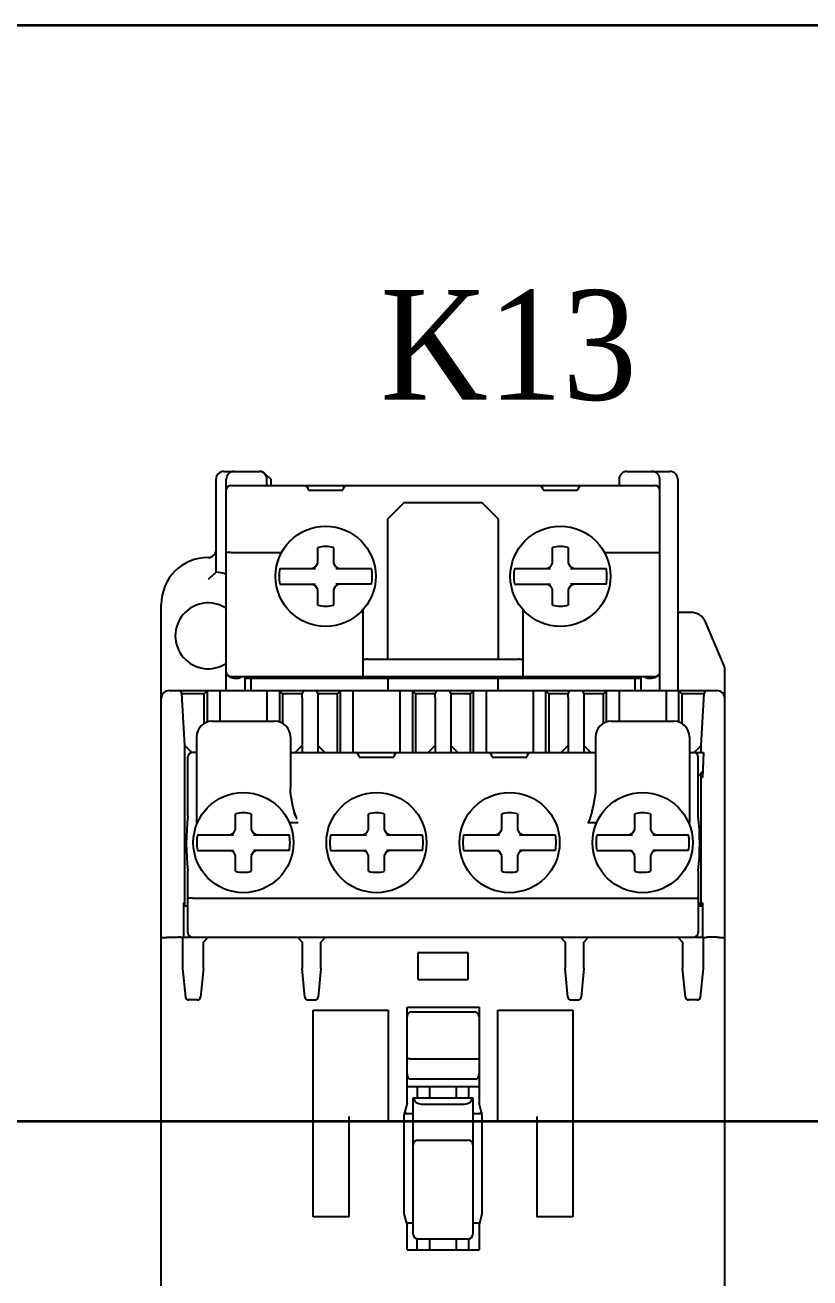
# Model space of a CAD drawing. Header units: millimetres. Extents: x 0 to 19177, y 0 to 12100.
# Drawn here: x 17057.2 to 17107.3, y 10424.9 to 10504.9 of the extents above; entities that cross this region are included whole.
import ezdxf

# ---------------------------------------------------------------- set-up
doc = ezdxf.new("R2010")
doc.units = ezdxf.units.MM
doc.header["$MEASUREMENT"] = 0
doc.layers.add('mang', color=4, linetype='Continuous')
doc.layers.add('NetDam', color=7, linetype='Continuous', lineweight=35)
doc.styles.add('HOATBF.shx', font='', dxfattribs={"width": 0.9})
doc.styles.get('HOATBF.shx').set_extended_font_data('.VnAvant')

msp = doc.modelspace()

# ---------------------------------------------------------------- linework, layer by layer
at = {"color": 7, "linetype": 'Continuous'}
for p, q in [((17069.892, 10476.375), (17072.185, 10476.375)), ((17072.539, 10476.229), (17072.892, 10475.875)), ((17095.642, 10476.375), (17098.392, 10476.375)), ((17069.392, 10469.944), (17069.392, 10475.875)), ((17070.042, 10462.375), (17070.042, 10475.875)), ((17070.342, 10475.475), (17097.442, 10475.475)), ((17072.642, 10475.475), (17072.642, 10475.875)), ((17072.892, 10475.875), (17072.892, 10475.475)), ((17095.142, 10475.875), (17095.142, 10475.475)), ((17097.742, 10462.375), (17097.742, 10475.875)), ((17098.892, 10475.875), (17098.892, 10462.375)), ((17075.292, 10475.175), (17077.492, 10475.175)), ((17090.292, 10475.175), (17092.492, 10475.175)), ((17081.392, 10474.375), (17080.342, 10473.325)), ((17086.392, 10474.375), (17081.392, 10474.375)), ((17087.442, 10473.325), (17086.392, 10474.375)), ((17080.342, 10473.325), (17080.342, 10464.375)), ((17087.442, 10464.375), (17087.442, 10473.325)), ((17070.342, 10471.206), (17073.582, 10471.206)), ((17075.892, 10470.508), (17075.892, 10471.508)), ((17076.892, 10471.508), (17076.892, 10470.508)), ((17090.892, 10470.508), (17090.892, 10471.508)), ((17091.892, 10471.508), (17091.892, 10470.508)), ((17094.202, 10471.206), (17097.442, 10471.206)), ((17075.77, 10470.297), (17075.892, 10470.508)), ((17076.892, 10470.508), (17077.014, 10470.297)), ((17090.77, 10470.297), (17090.892, 10470.508)), ((17091.892, 10470.508), (17092.014, 10470.297)), ((17073.459, 10470.175), (17075.749, 10470.175)), ((17075.559, 10470.175), (17075.77, 10470.297)), ((17077.014, 10470.297), (17077.225, 10470.175)), ((17077.036, 10470.175), (17079.326, 10470.175)), ((17088.459, 10470.175), (17090.749, 10470.175)), ((17090.559, 10470.175), (17090.77, 10470.297)), ((17092.014, 10470.297), (17092.225, 10470.175)), ((17092.036, 10470.175), (17094.326, 10470.175)), ((17073.459, 10469.175), (17075.749, 10469.175)), ((17075.77, 10469.053), (17075.559, 10469.175)), ((17075.892, 10468.842), (17075.77, 10469.053)), ((17075.892, 10467.842), (17075.892, 10468.842)), ((17077.014, 10469.053), (17076.892, 10468.842)), ((17076.892, 10468.842), (17076.892, 10467.842)), ((17077.225, 10469.175), (17077.014, 10469.053)), ((17079.326, 10469.175), (17077.036, 10469.175)), ((17088.459, 10469.175), (17090.749, 10469.175)), ((17090.77, 10469.053), (17090.559, 10469.175)), ((17090.892, 10468.842), (17090.77, 10469.053)), ((17090.892, 10467.842), (17090.892, 10468.842)), ((17092.014, 10469.053), (17091.892, 10468.842)), ((17091.892, 10468.842), (17091.892, 10467.842)), ((17092.225, 10469.175), (17092.014, 10469.053)), ((17094.326, 10469.175), (17092.036, 10469.175)), ((17080.342, 10468.725), (17080.392, 10468.725)), ((17065.892, 10401.875), (17065.892, 10467.875)), ((17078.792, 10463.275), (17078.792, 10467.558)), ((17088.992, 10467.558), (17088.992, 10463.275)), ((17099.733, 10467.375), (17098.892, 10467.375)), ((17101.852, 10463.969), (17100.652, 10466.769)), ((17079.092, 10464.375), (17088.692, 10464.375)), ((17070.342, 10463.275), (17097.442, 10463.275)), ((17071.242, 10463.275), (17071.242, 10462.375)), ((17072.642, 10463.275), (17072.642, 10463.175)), ((17072.842, 10463.275), (17072.842, 10463.175)), ((17074.842, 10463.275), (17074.842, 10463.175)), ((17076.442, 10463.275), (17076.442, 10463.175)), ((17080.392, 10462.375), (17080.392, 10463.275)), ((17087.392, 10463.275), (17087.392, 10462.375)), ((17091.342, 10463.175), (17091.342, 10463.275)), ((17092.942, 10463.275), (17092.942, 10463.175)), ((17094.942, 10463.275), (17094.942, 10463.175)), ((17095.142, 10463.175), (17095.142, 10463.275)), ((17096.542, 10462.375), (17096.542, 10463.275)), ((17101.892, 10401.875), (17101.892, 10463.772)), ((17070.542, 10463.175), (17070.742, 10463.175)), ((17071.242, 10463.175), (17096.542, 10463.175)), ((17071.642, 10462.375), (17071.642, 10463.175)), ((17096.142, 10463.175), (17096.142, 10462.375)), ((17097.042, 10463.175), (17097.242, 10463.175)), ((17066.392, 10462.375), (17101.392, 10462.375)), ((17067.392, 10458.875), (17067.203, 10462.186)), ((17068.642, 10462.175), (17067.204, 10462.175)), ((17068.642, 10462.175), (17068.842, 10462.375)), ((17068.642, 10460.291), (17068.642, 10462.175)), ((17068.842, 10460.377), (17068.842, 10462.375)), ((17069.642, 10462.375), (17069.642, 10460.425)), ((17072.642, 10462.375), (17072.642, 10460.425)), ((17073.442, 10462.375), (17073.442, 10460.377)), ((17073.442, 10462.375), (17073.642, 10462.175)), ((17073.642, 10462.175), (17073.642, 10460.291)), ((17074.892, 10462.175), (17073.642, 10462.175)), ((17074.892, 10461.938), (17074.892, 10462.175)), ((17074.892, 10461.935), (17074.892, 10458.425)), ((17075.892, 10462.175), (17075.892, 10461.938)), ((17077.142, 10462.175), (17075.892, 10462.175)), ((17075.892, 10461.935), (17075.892, 10458.425)), ((17077.142, 10462.175), (17077.342, 10462.375)), ((17077.142, 10458.425), (17077.142, 10462.175)), ((17077.342, 10458.425), (17077.342, 10462.375)), ((17078.142, 10462.375), (17078.142, 10458.425)), ((17081.142, 10462.375), (17081.142, 10458.425)), ((17081.942, 10462.375), (17081.942, 10458.425)), ((17081.942, 10462.375), (17082.142, 10462.175)), ((17082.142, 10462.175), (17082.142, 10458.425)), ((17083.392, 10462.175), (17082.142, 10462.175)), ((17083.392, 10461.938), (17083.392, 10462.175)), ((17083.392, 10461.935), (17083.392, 10458.425)), ((17084.392, 10462.175), (17084.392, 10461.938)), ((17085.642, 10462.175), (17084.392, 10462.175)), ((17084.392, 10461.935), (17084.392, 10458.425)), ((17085.642, 10462.175), (17085.842, 10462.375)), ((17085.642, 10458.425), (17085.642, 10462.175)), ((17085.842, 10458.425), (17085.842, 10462.375)), ((17086.642, 10462.375), (17086.642, 10458.425)), ((17089.642, 10462.375), (17089.642, 10458.425)), ((17090.442, 10462.375), (17090.442, 10458.425)), ((17090.442, 10462.375), (17090.642, 10462.175)), ((17090.642, 10462.175), (17090.642, 10458.425)), ((17091.892, 10462.175), (17090.642, 10462.175)), ((17091.892, 10461.938), (17091.892, 10462.175)), ((17091.892, 10461.935), (17091.892, 10458.425)), ((17092.892, 10462.175), (17092.892, 10461.938)), ((17094.142, 10462.175), (17092.892, 10462.175)), ((17092.892, 10461.935), (17092.892, 10458.425)), ((17094.142, 10462.175), (17094.342, 10462.375)), ((17094.142, 10460.291), (17094.142, 10462.175)), ((17094.342, 10460.377), (17094.342, 10462.375)), ((17095.142, 10462.375), (17095.142, 10460.425)), ((17098.142, 10462.375), (17098.142, 10460.425)), ((17098.942, 10462.375), (17098.942, 10460.377)), ((17098.942, 10462.375), (17099.142, 10462.175)), ((17099.142, 10462.175), (17099.142, 10460.291)), ((17100.581, 10462.175), (17099.142, 10462.175)), ((17100.392, 10458.875), (17100.582, 10462.186)), ((17069.142, 10460.425), (17073.142, 10460.425)), ((17094.642, 10460.425), (17098.642, 10460.425)), ((17068.142, 10459.425), (17068.142, 10453.942)), ((17074.142, 10459.425), (17074.142, 10456.179)), ((17093.642, 10459.425), (17093.642, 10456.179)), ((17099.642, 10459.425), (17099.642, 10453.942)), ((17067.392, 10448.625), (17067.392, 10458.875)), ((17067.846, 10458.421), (17067.392, 10458.875)), ((17068.142, 10458.425), (17067.892, 10458.425)), ((17074.142, 10458.425), (17093.642, 10458.425)), ((17074.892, 10458.875), (17074.442, 10458.425)), ((17076.342, 10458.425), (17075.892, 10458.875)), ((17083.392, 10458.875), (17082.942, 10458.425)), ((17084.842, 10458.425), (17084.392, 10458.875)), ((17091.892, 10458.875), (17091.442, 10458.425)), ((17093.342, 10458.425), (17092.892, 10458.875)), ((17099.642, 10458.425), (17099.892, 10458.425)), ((17100.392, 10458.875), (17099.942, 10458.425)), ((17100.005, 10458.425), (17100.522, 10458.425)), ((17100.392, 10458.425), (17100.392, 10458.875)), ((17100.522, 10458.425), (17100.464, 10456.825)), ((17067.592, 10454.375), (17067.592, 10458.125)), ((17078.542, 10458.125), (17080.742, 10458.125)), ((17087.042, 10458.125), (17089.242, 10458.125)), ((17100.192, 10454.375), (17100.192, 10458.125)), ((17100.192, 10456.925), (17100.478, 10457.211)), ((17100.392, 10448.625), (17100.392, 10457.125)), ((17100.393, 10456.825), (17100.404, 10457.137)), ((17100.464, 10456.825), (17100.393, 10456.825)), ((17070.642, 10453.508), (17070.642, 10454.508)), ((17071.642, 10454.508), (17071.642, 10453.508)), ((17079.142, 10453.508), (17079.142, 10454.508)), ((17080.142, 10454.508), (17080.142, 10453.508)), ((17087.642, 10453.508), (17087.642, 10454.508)), ((17088.642, 10454.508), (17088.642, 10453.508)), ((17096.142, 10453.508), (17096.142, 10454.508)), ((17097.142, 10454.508), (17097.142, 10453.508)), ((17068.142, 10453.992), (17068.226, 10453.992)), ((17074.642, 10453.942), (17074.059, 10453.942)), ((17093.726, 10453.942), (17093.142, 10453.942)), ((17099.559, 10453.992), (17099.642, 10453.992)), ((17068.209, 10453.175), (17070.499, 10453.175)), ((17070.309, 10453.175), (17070.52, 10453.297)), ((17070.52, 10453.297), (17070.642, 10453.508)), ((17071.642, 10453.508), (17071.764, 10453.297)), ((17071.764, 10453.297), (17071.975, 10453.175)), ((17071.786, 10453.175), (17074.076, 10453.175)), ((17076.709, 10453.175), (17078.999, 10453.175)), ((17078.809, 10453.175), (17079.02, 10453.297)), ((17079.02, 10453.297), (17079.142, 10453.508)), ((17080.142, 10453.508), (17080.264, 10453.297)), ((17080.264, 10453.297), (17080.475, 10453.175)), ((17080.286, 10453.175), (17082.576, 10453.175)), ((17085.209, 10453.175), (17087.499, 10453.175)), ((17087.309, 10453.175), (17087.52, 10453.297)), ((17087.52, 10453.297), (17087.642, 10453.508)), ((17088.642, 10453.508), (17088.764, 10453.297)), ((17088.764, 10453.297), (17088.975, 10453.175)), ((17088.786, 10453.175), (17091.076, 10453.175)), ((17093.709, 10453.175), (17095.999, 10453.175)), ((17095.809, 10453.175), (17096.02, 10453.297)), ((17096.02, 10453.297), (17096.142, 10453.508)), ((17097.142, 10453.508), (17097.264, 10453.297)), ((17097.264, 10453.297), (17097.475, 10453.175)), ((17097.286, 10453.175), (17099.576, 10453.175)), ((17068.209, 10452.175), (17070.499, 10452.175)), ((17070.52, 10452.053), (17070.309, 10452.175)), ((17070.642, 10451.842), (17070.52, 10452.053)), ((17071.764, 10452.053), (17071.642, 10451.842)), ((17071.975, 10452.175), (17071.764, 10452.053)), ((17074.076, 10452.175), (17071.786, 10452.175)), ((17076.709, 10452.175), (17078.999, 10452.175)), ((17079.02, 10452.053), (17078.809, 10452.175)), ((17079.142, 10451.842), (17079.02, 10452.053)), ((17080.264, 10452.053), (17080.142, 10451.842)), ((17080.475, 10452.175), (17080.264, 10452.053)), ((17082.576, 10452.175), (17080.286, 10452.175)), ((17085.209, 10452.175), (17087.499, 10452.175)), ((17087.52, 10452.053), (17087.309, 10452.175)), ((17087.642, 10451.842), (17087.52, 10452.053)), ((17088.764, 10452.053), (17088.642, 10451.842)), ((17088.975, 10452.175), (17088.764, 10452.053)), ((17091.076, 10452.175), (17088.786, 10452.175)), ((17093.709, 10452.175), (17095.999, 10452.175)), ((17096.02, 10452.053), (17095.809, 10452.175)), ((17096.142, 10451.842), (17096.02, 10452.053)), ((17097.264, 10452.053), (17097.142, 10451.842)), ((17097.475, 10452.175), (17097.264, 10452.053)), ((17099.576, 10452.175), (17097.286, 10452.175)), ((17070.642, 10450.842), (17070.642, 10451.842)), ((17071.642, 10451.842), (17071.642, 10450.842)), ((17079.142, 10450.842), (17079.142, 10451.842)), ((17080.142, 10451.842), (17080.142, 10450.842)), ((17087.642, 10450.842), (17087.642, 10451.842)), ((17088.642, 10451.842), (17088.642, 10450.842)), ((17096.142, 10450.842), (17096.142, 10451.842)), ((17097.142, 10451.842), (17097.142, 10450.842)), ((17067.592, 10446.925), (17067.592, 10450.875)), ((17100.192, 10450.875), (17100.192, 10446.925)), ((17067.309, 10448.825), (17067.32, 10446.625)), ((17067.392, 10448.825), (17067.309, 10448.825)), ((17067.892, 10449.125), (17099.892, 10449.125)), ((17100.192, 10448.675), (17100.392, 10448.875)), ((17100.392, 10448.825), (17100.475, 10448.825)), ((17100.475, 10448.825), (17100.464, 10446.625)), ((17067.31, 10448.625), (17067.592, 10448.625)), ((17100.192, 10448.625), (17100.474, 10448.625)), ((17066.392, 10446.625), (17067.003, 10446.625)), ((17067.249, 10446.625), (17067.259, 10444.625)), ((17067.249, 10446.625), (17100.535, 10446.625)), ((17068.592, 10446.325), (17068.892, 10446.625)), ((17074.592, 10446.625), (17074.892, 10446.325)), ((17076.092, 10446.325), (17076.392, 10446.625)), ((17091.392, 10446.625), (17091.692, 10446.325)), ((17092.892, 10446.325), (17093.192, 10446.625)), ((17098.892, 10446.625), (17099.192, 10446.325)), ((17100.525, 10444.625), (17100.535, 10446.625)), ((17101.392, 10446.625), (17100.781, 10446.625)), ((17068.592, 10444.625), (17068.592, 10446.325)), ((17074.892, 10446.325), (17074.892, 10444.625)), ((17076.092, 10444.625), (17076.092, 10446.325)), ((17082.292, 10445.625), (17082.292, 10443.925)), ((17085.492, 10445.625), (17082.292, 10445.625)), ((17085.492, 10443.925), (17085.492, 10445.625)), ((17091.692, 10446.325), (17091.692, 10444.625)), ((17092.892, 10444.625), (17092.892, 10446.325)), ((17099.192, 10446.325), (17099.192, 10444.625)), ((17067.259, 10444.625), (17067.213, 10444.625)), ((17067.259, 10444.625), (17067.451, 10442.804)), ((17068.592, 10444.625), (17068.41, 10442.805)), ((17075.074, 10442.805), (17074.892, 10444.625)), ((17076.092, 10444.625), (17075.91, 10442.805)), ((17091.874, 10442.805), (17091.692, 10444.625)), ((17092.892, 10444.625), (17092.71, 10442.805)), ((17099.374, 10442.805), (17099.192, 10444.625)), ((17100.334, 10442.804), (17100.525, 10444.625)), ((17100.572, 10444.625), (17100.525, 10444.625)), ((17082.292, 10443.925), (17085.492, 10443.925)), ((17068.211, 10442.625), (17067.55, 10442.625)), ((17075.273, 10442.625), (17075.711, 10442.625)), ((17092.073, 10442.625), (17092.511, 10442.625)), ((17100.235, 10442.625), (17099.573, 10442.625)), ((17075.592, 10428.775), (17075.592, 10441.975)), ((17075.592, 10441.975), (17080.392, 10441.975)), ((17080.392, 10441.975), (17080.392, 10434.875)), ((17081.592, 10436.025), (17081.592, 10442.175)), ((17081.592, 10442.175), (17086.192, 10442.175)), ((17081.892, 10441.875), (17085.892, 10441.875)), ((17086.192, 10442.175), (17086.192, 10436.025)), ((17087.392, 10434.875), (17087.392, 10441.975)), ((17087.392, 10441.975), (17092.192, 10441.975)), ((17092.192, 10441.975), (17092.192, 10428.775)), ((17081.792, 10438.875), (17085.992, 10438.875)), ((17086.192, 10437.075), (17081.592, 10437.075)), ((17085.992, 10437.575), (17081.792, 10437.575)), ((17082.242, 10437.075), (17082.242, 10436.375)), ((17083.042, 10436.375), (17083.042, 10437.075)), ((17084.742, 10437.075), (17084.742, 10436.375)), ((17085.542, 10436.375), (17085.542, 10437.075)), ((17081.592, 10436.025), (17081.392, 10435.275)), ((17081.992, 10427.675), (17081.992, 10436.375)), ((17081.992, 10436.375), (17085.792, 10436.375)), ((17085.792, 10436.375), (17085.792, 10427.675)), ((17086.392, 10435.275), (17086.192, 10436.025)), ((17081.392, 10435.275), (17081.392, 10428.975)), ((17081.419, 10435.375), (17081.942, 10435.375)), ((17081.442, 10435.462), (17081.442, 10435.375)), ((17081.542, 10435.375), (17081.445, 10435.472)), ((17082.492, 10435.975), (17085.292, 10435.975)), ((17085.842, 10435.375), (17086.366, 10435.375)), ((17086.242, 10435.375), (17086.34, 10435.472)), ((17086.342, 10435.462), (17086.342, 10435.375)), ((17086.392, 10428.975), (17086.392, 10435.275)), ((17077.892, 10428.775), (17077.892, 10435.175)), ((17080.392, 10434.875), (17077.892, 10434.875)), ((17089.892, 10434.875), (17087.392, 10434.875)), ((17089.892, 10435.175), (17089.892, 10428.775)), ((17082.292, 10433.675), (17085.492, 10433.675)), ((17081.392, 10428.975), (17081.592, 10428.225)), ((17086.192, 10428.225), (17086.392, 10428.975)), ((17077.892, 10428.775), (17075.592, 10428.775)), ((17081.942, 10428.375), (17081.552, 10428.375)), ((17081.592, 10426.675), (17081.592, 10428.225)), ((17086.232, 10428.375), (17085.842, 10428.375)), ((17086.192, 10428.225), (17086.192, 10426.675)), ((17092.192, 10428.775), (17089.892, 10428.775)), ((17082.242, 10426.675), (17082.242, 10427.379)), ((17082.242, 10427.375), (17085.542, 10427.375)), ((17083.042, 10426.675), (17083.042, 10427.375)), ((17084.742, 10427.375), (17084.742, 10426.675)), ((17085.542, 10426.675), (17085.542, 10427.379)), ((17081.592, 10426.675), (17086.192, 10426.675))]:
    msp.add_line(p, q, dxfattribs=at)
for centre in [(17076.392, 10469.675), (17091.392, 10469.675), (17071.142, 10452.675), (17079.642, 10452.675), (17088.142, 10452.675), (17096.642, 10452.675)]:
    msp.add_circle(centre, 3.2, dxfattribs=at)
for centre, radius, start, end in [((17069.892, 10475.875), 0.5, 90, 180), ((17070.542, 10475.875), 0.5, 90, 180), ((17072.142, 10475.875), 0.5, 0, 90), ((17072.185, 10475.875), 0.5, 45, 90), ((17095.642, 10475.875), 0.5, 90, 180), ((17097.242, 10475.875), 0.5, 0, 90), ((17098.392, 10475.875), 0.5, 0, 90), ((17070.342, 10475.175), 0.3, 90, 180), ((17074.992, 10475.175), 0.3, 0, 90), ((17077.792, 10475.175), 0.3, 90, 180), ((17089.992, 10475.175), 0.3, 0, 90), ((17092.792, 10475.175), 0.3, 90, 180), ((17097.442, 10475.175), 0.3, 0, 90), ((17068.892, 10471.375), 0.5, 270, 359.99999), ((17076.392, 10469.675), 1.9, 74.74248, 105.25752), ((17091.392, 10469.675), 1.9, 74.74248, 105.25752), ((17068.892, 10467.875), 3, 90, 180), ((17076.904, 10461.442), 11.345, 131.45988, 134.92389), ((17068.892, 10465.875), 4.1, 73.70876, 82.99527), ((17076.392, 10469.675), 2.976, 170.32743, 189.67257), ((17076.392, 10469.675), 2.976, 350.32743, 9.67257), ((17091.392, 10469.675), 2.976, 170.32743, 189.67257), ((17091.392, 10469.675), 2.976, 350.32743, 9.67257), ((17068.892, 10465.875), 2.1, 56.76499, 303.23501), ((17076.392, 10469.675), 1.9, 254.74248, 285.25752), ((17091.392, 10469.675), 1.9, 254.74248, 285.25752), ((17099.733, 10466.375), 1, 23.19859, 90), ((17070.342, 10463.575), 0.3, 180, 270), ((17070.542, 10463.675), 0.5, 226.6856, 270), ((17070.742, 10463.675), 0.5, 270, 306.7506), ((17076.442, 10463.675), 0.5, 270, 306.82949), ((17091.342, 10463.675), 0.5, 233.17025, 270), ((17097.042, 10463.675), 0.5, 233.2494, 270), ((17097.242, 10463.675), 0.5, 270, 313.3144), ((17097.442, 10463.575), 0.3, 270, 0), ((17101.392, 10463.772), 0.5, 0, 23.19859), ((17066.392, 10461.875), 0.5, 90, 180), ((17067.003, 10462.175), 0.2, 3.27049, 90), ((17075.092, 10462.175), 0.2, 90, 180), ((17075.083, 10461.935), 0.19, 178.95677, 180.0273), ((17075.692, 10462.175), 0.2, 0, 90), ((17075.702, 10461.935), 0.19, 359.9727, 1.04323), ((17083.592, 10462.175), 0.2, 90, 180), ((17083.583, 10461.935), 0.19, 178.95677, 180.0273), ((17084.192, 10462.175), 0.2, 0, 90), ((17084.202, 10461.935), 0.19, 359.9727, 1.04323), ((17092.092, 10462.175), 0.2, 90, 180), ((17092.083, 10461.935), 0.19, 178.95677, 180.0273), ((17092.692, 10462.175), 0.2, 0, 90), ((17092.702, 10461.935), 0.19, 359.9727, 1.04323), ((17100.781, 10462.175), 0.2, 90.00002, 176.72951), ((17101.392, 10461.875), 0.5, 0, 90), ((17069.142, 10459.425), 1, 90, 180), ((17073.142, 10459.425), 1, 0, 90), ((17094.642, 10459.425), 1, 90, 180), ((17098.642, 10459.425), 1, 0, 90), ((17067.892, 10458.125), 0.3, 90, 180), ((17078.242, 10458.125), 0.3, 0, 90), ((17081.042, 10458.125), 0.3, 90, 180), ((17086.742, 10458.125), 0.3, 0, 90), ((17089.542, 10458.125), 0.3, 90, 180), ((17099.9, 10458.145), 0.278, 67.91859, 91.63944), ((17099.892, 10458.125), 0.3, 0, 67.96842), ((17071.142, 10452.675), 1.9, 74.74248, 105.25752), ((17079.642, 10452.675), 1.9, 74.74248, 105.25752), ((17088.142, 10452.675), 1.9, 74.74248, 105.25752), ((17096.642, 10452.675), 1.9, 74.74248, 105.25752), ((17082.855, 10452.625), 15.363, 173.45849, 186.54097), ((17084.93, 10452.625), 15.363, 353.45903, 6.54151), ((17071.142, 10452.675), 2.976, 170.32743, 189.67257), ((17071.142, 10452.675), 2.976, 350.32743, 9.67257), ((17079.642, 10452.675), 2.976, 170.32743, 189.67257), ((17079.642, 10452.675), 2.976, 350.32743, 9.67257), ((17088.142, 10452.675), 2.976, 170.32743, 189.67257), ((17088.142, 10452.675), 2.976, 350.32743, 9.67257), ((17096.642, 10452.675), 2.976, 170.32743, 189.67257), ((17096.642, 10452.675), 2.976, 350.32743, 9.67257), ((17071.142, 10452.675), 1.9, 254.74248, 285.25752), ((17079.642, 10452.675), 1.9, 254.74248, 285.25752), ((17088.142, 10452.675), 1.9, 254.74248, 285.25752), ((17096.642, 10452.675), 1.9, 254.74248, 285.25752), ((17067.892, 10446.925), 0.3, 180, 270), ((17099.892, 10446.925), 0.3, 270, 0), ((17068.211, 10442.825), 0.2, 270, 354.28941), ((17075.273, 10442.825), 0.2, 185.71059, 270), ((17075.711, 10442.825), 0.2, 270, 354.28941), ((17092.073, 10442.825), 0.2, 185.71059, 270), ((17092.511, 10442.825), 0.2, 270, 354.28941), ((17099.573, 10442.825), 0.2, 185.71059, 270), ((17081.892, 10441.575), 0.3, 90, 180), ((17085.892, 10441.575), 0.3, 0, 90), ((17081.942, 10435.675), 0.3, 269.99991, 279.58965), ((17085.842, 10435.675), 0.3, 260.41101, 270.00008), ((17082.292, 10433.375), 0.3, 90, 180), ((17085.492, 10433.375), 0.3, 0, 90), ((17081.942, 10428.075), 0.3, 80.41101, 90.00008), ((17085.842, 10428.075), 0.3, 89.99991, 99.60256), ((17082.292, 10427.675), 0.3, 180, 270), ((17085.492, 10427.675), 0.3, 270, 0)]:
    msp.add_arc(centre, radius, start, end, dxfattribs=at)
for centre, major_axis, ratio, start_param, end_param in [((17100.005, 10456.425), (2.8, 0), 0.714286, 1.570796, 1.610998), ((17074.642, 10459.679), (0.059, 5.467), 0.091445, -3.52854, -3.141593), ((17093.142, 10459.679), (0, 5.737), 0.087156, -3.141593, -2.754645), ((17067.65, 10442.825), (0.2, 0), 0.998384, 3.246183, 4.712389), ((17100.135, 10442.825), (-0.2, 0), 0.998384, 7.853982, 9.320187), ((17081.792, 10437.908), (0, 0.333), 0.6, -4.712389, -3.141593), ((17085.992, 10437.908), (0, 0.333), 0.6, -3.141593, -1.570796), ((17082.492, 10436.475), (0.5, 0), 1, -2.940235, -1.570796), ((17085.292, 10436.475), (0.5, 0), 1, -1.570796, -0.201358)]:
    msp.add_ellipse(centre, major_axis=major_axis, ratio=ratio, start_param=start_param, end_param=end_param, dxfattribs=at)
for points, knots in [([(17070.342, 10471.206), (17070.323, 10471.206), (17070.285, 10471.205), (17070.229, 10471.205), (17070.178, 10471.203), (17070.133, 10471.201), (17070.1, 10471.199), (17070.079, 10471.197), (17070.066, 10471.195), (17070.056, 10471.194), (17070.049, 10471.192), (17070.045, 10471.191), (17070.042, 10471.189), (17070.042, 10471.188)], [0, 0, 0, 0, 0.194101, 0.380719, 0.552715, 0.703498, 0.827352, 0.87769, 0.919663, 0.952917, 0.977218, 0.992576, 1, 1, 1, 1]), ([(17097.442, 10471.206), (17097.462, 10471.206), (17097.5, 10471.205), (17097.556, 10471.205), (17097.607, 10471.203), (17097.652, 10471.201), (17097.685, 10471.199), (17097.706, 10471.197), (17097.719, 10471.195), (17097.729, 10471.194), (17097.736, 10471.192), (17097.74, 10471.191), (17097.742, 10471.189), (17097.742, 10471.188)], [0, 0, 0, 0, 0.194101, 0.380719, 0.552715, 0.703498, 0.827352, 0.87769, 0.919663, 0.952917, 0.977218, 0.992576, 1, 1, 1, 1]), ([(17079.092, 10464.375), (17079.073, 10464.375), (17079.035, 10464.375), (17078.979, 10464.374), (17078.928, 10464.372), (17078.883, 10464.37), (17078.85, 10464.368), (17078.829, 10464.366), (17078.816, 10464.364), (17078.806, 10464.363), (17078.799, 10464.361), (17078.795, 10464.36), (17078.792, 10464.358), (17078.792, 10464.357)], [0, 0, 0, 0, 0.194101, 0.380719, 0.552715, 0.703498, 0.827352, 0.87769, 0.919663, 0.952917, 0.977218, 0.992576, 1, 1, 1, 1]), ([(17088.992, 10464.357), (17088.992, 10464.358), (17088.99, 10464.36), (17088.986, 10464.361), (17088.979, 10464.363), (17088.969, 10464.364), (17088.956, 10464.366), (17088.935, 10464.368), (17088.902, 10464.37), (17088.857, 10464.372), (17088.806, 10464.374), (17088.75, 10464.375), (17088.712, 10464.375), (17088.692, 10464.375)], [0, 0, 0, 0, 0.007424, 0.022782, 0.047083, 0.080337, 0.12231, 0.172648, 0.296502, 0.447285, 0.619281, 0.805899, 1, 1, 1, 1]), ([(17074.454, 10454.366), (17074.438, 10454.441), (17074.403, 10454.591), (17074.348, 10454.815), (17074.295, 10455.039), (17074.23, 10455.34), (17074.179, 10455.643), (17074.148, 10455.949), (17074.142, 10456.102), (17074.142, 10456.179)], [0, 0, 0, 0, 0.125, 0.250008, 0.375007, 0.500012, 0.749983, 0.874994, 1, 1, 1, 1]), ([(17093.642, 10456.179), (17093.642, 10456.102), (17093.636, 10455.949), (17093.606, 10455.643), (17093.554, 10455.34), (17093.49, 10455.039), (17093.437, 10454.815), (17093.382, 10454.591), (17093.347, 10454.441), (17093.331, 10454.366)], [0, 0, 0, 0, 0.125006, 0.250017, 0.499988, 0.624993, 0.749992, 0.875, 1, 1, 1, 1]), ([(17100.192, 10454.375), (17100.192, 10454.376), (17100.191, 10454.378), (17100.189, 10454.379), (17100.187, 10454.38)], [0, 0, 0, 0, 0.389095, 1, 1, 1, 1]), ([(17067.892, 10449.125), (17067.873, 10449.125), (17067.834, 10449.125), (17067.779, 10449.125), (17067.735, 10449.125), (17067.702, 10449.124), (17067.681, 10449.124), (17067.661, 10449.124), (17067.644, 10449.124), (17067.629, 10449.123), (17067.618, 10449.123), (17067.61, 10449.123), (17067.605, 10449.123), (17067.602, 10449.123), (17067.598, 10449.123), (17067.596, 10449.123), (17067.594, 10449.122), (17067.593, 10449.122), (17067.592, 10449.122), (17067.592, 10449.122)], [0, 0, 0, 0, 0.195342, 0.383101, 0.556044, 0.634844, 0.707507, 0.773336, 0.831705, 0.882061, 0.923926, 0.94155, 0.956909, 0.969969, 0.9807, 0.989079, 0.995084, 0.998713, 1, 1, 1, 1]), ([(17099.892, 10449.125), (17099.912, 10449.125), (17099.95, 10449.125), (17100.006, 10449.125), (17100.05, 10449.125), (17100.082, 10449.124), (17100.104, 10449.124), (17100.124, 10449.124), (17100.141, 10449.124), (17100.156, 10449.123), (17100.167, 10449.123), (17100.175, 10449.123), (17100.179, 10449.123), (17100.183, 10449.123), (17100.186, 10449.123), (17100.189, 10449.123), (17100.191, 10449.122), (17100.192, 10449.122), (17100.192, 10449.122), (17100.192, 10449.122)], [0, 0, 0, 0, 0.195342, 0.383101, 0.556044, 0.634844, 0.707507, 0.773336, 0.831705, 0.882061, 0.923926, 0.94155, 0.956909, 0.969969, 0.9807, 0.989079, 0.995084, 0.998713, 1, 1, 1, 1]), ([(17065.892, 10446.603), (17065.892, 10446.604), (17065.893, 10446.605), (17065.896, 10446.606), (17065.903, 10446.608), (17065.915, 10446.61), (17065.932, 10446.612), (17065.953, 10446.614), (17065.978, 10446.615), (17066.007, 10446.617), (17066.053, 10446.619), (17066.118, 10446.622), (17066.203, 10446.623), (17066.296, 10446.625), (17066.36, 10446.625), (17066.392, 10446.625)], [0, 0, 0, 0, 0.002447, 0.006624, 0.021566, 0.04566, 0.078817, 0.120769, 0.171139, 0.229457, 0.295173, 0.446233, 0.618555, 0.805535, 1, 1, 1, 1]), ([(17067.203, 10446.617), (17067.203, 10446.618), (17067.201, 10446.618), (17067.197, 10446.619), (17067.191, 10446.62), (17067.184, 10446.62), (17067.176, 10446.621), (17067.161, 10446.622), (17067.139, 10446.623), (17067.11, 10446.624), (17067.076, 10446.625), (17067.041, 10446.625), (17067.016, 10446.625), (17067.003, 10446.625)], [0, 0, 0, 0, 0.010653, 0.029747, 0.057354, 0.093302, 0.137301, 0.188976, 0.313489, 0.46246, 0.630608, 0.811939, 1, 1, 1, 1]), ([(17100.582, 10446.617), (17100.582, 10446.618), (17100.584, 10446.618), (17100.588, 10446.619), (17100.593, 10446.62), (17100.6, 10446.62), (17100.609, 10446.621), (17100.624, 10446.622), (17100.646, 10446.623), (17100.675, 10446.624), (17100.708, 10446.625), (17100.744, 10446.625), (17100.769, 10446.625), (17100.781, 10446.625)], [0, 0, 0, 0, 0.010653, 0.029747, 0.057353, 0.093299, 0.137297, 0.18897, 0.313478, 0.462446, 0.630594, 0.811929, 1, 1, 1, 1]), ([(17101.392, 10446.625), (17101.425, 10446.625), (17101.489, 10446.625), (17101.581, 10446.623), (17101.667, 10446.622), (17101.732, 10446.619), (17101.778, 10446.617), (17101.807, 10446.615), (17101.832, 10446.614), (17101.853, 10446.612), (17101.869, 10446.61), (17101.881, 10446.608), (17101.888, 10446.606), (17101.892, 10446.605), (17101.892, 10446.604), (17101.892, 10446.603)], [0, 0, 0, 0, 0.194465, 0.381445, 0.553767, 0.704827, 0.770543, 0.828861, 0.879231, 0.921183, 0.95434, 0.978434, 0.993376, 0.997553, 1, 1, 1, 1]), ([(17081.792, 10438.875), (17081.779, 10438.875), (17081.754, 10438.875), (17081.717, 10438.874), (17081.683, 10438.872), (17081.653, 10438.87), (17081.628, 10438.868), (17081.61, 10438.865), (17081.599, 10438.863), (17081.594, 10438.861), (17081.592, 10438.859), (17081.592, 10438.858)], [0, 0, 0, 0, 0.193279, 0.3791, 0.550354, 0.700519, 0.823977, 0.916257, 0.974429, 0.99069, 1, 1, 1, 1]), ([(17085.992, 10438.875), (17086.005, 10438.875), (17086.031, 10438.875), (17086.068, 10438.874), (17086.102, 10438.872), (17086.132, 10438.87), (17086.157, 10438.868), (17086.175, 10438.865), (17086.186, 10438.863), (17086.191, 10438.861), (17086.192, 10438.859), (17086.192, 10438.858)], [0, 0, 0, 0, 0.193279, 0.3791, 0.550354, 0.700519, 0.823977, 0.916257, 0.974429, 0.99069, 1, 1, 1, 1])]:
    msp.add_open_spline(points, degree=3, knots=knots, dxfattribs=at)
at = {"layer": 'NetDam', "color": 0}
for p, q in [((16945.092, 10504.875), (17575.092, 10504.875)), ((16945.092, 10434.875), (17575.092, 10434.875))]:
    msp.add_line(p, q, dxfattribs=at)

# ---------------------------------------------------------------- texts
at = {"layer": 'mang', "color": 0, "insert": (17079.893, 10487.955), "char_height": 7, "width": 21.32394, "attachment_point": 1, "style": 'HOATBF.shx'}
msp.add_mtext('{\\fTimes New Roman|b0|i0|c0|p18;\\C1;K13}', dxfattribs=at)

doc.saveas('drawing.dxf')
